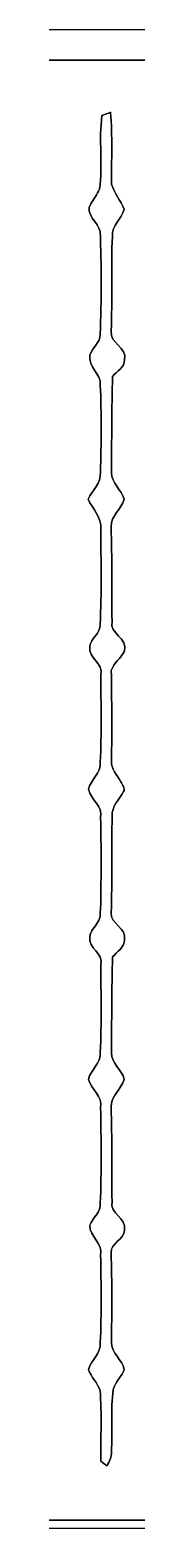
# Model space of a CAD drawing. Header units: centimetres. Extents: x -16.8 to 16.8, y -16.7 to 16.7.
# Drawn here: x -9.97 to -8.22, y -16.67 to 16.67 of the extents above; entities that cross this region are included whole.
import ezdxf

# ---------------------------------------------------------------- set-up
doc = ezdxf.new("R2010")
doc.units = ezdxf.units.CM
doc.header["$MEASUREMENT"] = 0
doc.layers.add('Layer 1', color=7, linetype='Continuous')

msp = doc.modelspace()

# ---------------------------------------------------------------- linework, layer by layer
at = {"layer": 'Layer 1', "color": 7}
for points, knots in [([(-16.77458, 16.66875), (-16.77458, 16.66875), (16.77458, 16.66875), (16.77458, 16.66875), (16.77458, 16.66875), (16.77458, 16.66875), (16.77458, -16.66875), (16.77458, -16.66875), (16.77458, -16.66875), (16.77458, -16.66875), (-16.77458, -16.66875), (-16.77458, -16.66875), (-16.77458, -16.66875), (-16.77458, -16.66875), (-16.77458, 16.66875), (-16.77458, 16.66875), (-16.77458, 16.66875), (-16.77458, 16.66875), (-16.77458, 16.66875), (-16.77458, 16.66875)], [0, 0, 0, 0, 0.16666667, 0.16666667, 0.16666667, 0.16666667, 0.33333333, 0.33333333, 0.33333333, 0.33333333, 0.5, 0.5, 0.5, 0.5, 0.66666667, 0.66666667, 0.66666667, 0.66666667, 1, 1, 1, 1]), ([(-12.5536, 15.97307), (-12.62556, 15.95861), (-12.65696, 15.89334), (-12.64779, 15.82455), (-12.64779, 15.82455), (-12.64497, 5.06166), (-12.64955, -5.70159), (-12.64567, -16.46484), (-12.64567, -16.46484), (-12.071, -16.50718), (-11.49421, -16.48989), (-10.91847, -16.49307), (-10.91847, -16.49307), (-3.08928, -16.48389), (4.73992, -16.50788), (12.56912, -16.48107), (12.56912, -16.48107), (12.58641, -9.31192), (12.57159, -2.14242), (12.57653, 5.02708), (12.57653, 5.02708), (12.56912, 8.68116), (12.59134, 12.33558), (12.56524, 15.9893), (12.56524, 15.9893), (4.49051, 16.01294), (-3.58458, 15.98789), (-11.65931, 16.002), (-11.65931, 16.002), (-11.95705, 15.99812), (-12.25832, 16.01611), (-12.5536, 15.97307)], [0, 0, 0, 0, 0.11111111, 0.11111111, 0.11111111, 0.11111111, 0.22222222, 0.22222222, 0.22222222, 0.22222222, 0.33333333, 0.33333333, 0.33333333, 0.33333333, 0.44444444, 0.44444444, 0.44444444, 0.44444444, 0.55555556, 0.55555556, 0.55555556, 0.55555556, 0.66666667, 0.66666667, 0.66666667, 0.66666667, 0.77777778, 0.77777778, 0.77777778, 0.77777778, 1, 1, 1, 1]), ([(-8.98878, 14.76269), (-8.94151, 14.78068), (-8.84696, 14.81737), (-8.79969, 14.83572), (-8.79969, 14.83572), (-8.74713, 14.30443), (-8.78099, 13.77068), (-8.77323, 13.23869), (-8.77323, 13.23869), (-8.71961, 13.0362), (-8.56968, 12.8718), (-8.49313, 12.67777), (-8.49313, 12.67777), (-8.54146, 12.46117), (-8.77746, 12.32182), (-8.75559, 12.08193), (-8.75559, 12.08193), (-8.78699, 11.37638), (-8.75524, 10.66976), (-8.78134, 9.9635), (-8.78134, 9.9635), (-8.82227, 9.6961), (-8.42328, 9.61072), (-8.48219, 9.32886), (-8.48219, 9.32886), (-8.48289, 9.1627), (-8.65364, 9.06992), (-8.75348, 8.95667), (-8.75348, 8.95667), (-8.77147, 8.24371), (-8.76794, 7.53004), (-8.77817, 6.81708), (-8.77817, 6.81708), (-8.77111, 6.5846), (-8.55804, 6.43678), (-8.4903, 6.22653), (-8.4903, 6.22653), (-8.55874, 6.00886), (-8.78946, 5.85646), (-8.78381, 5.61375), (-8.78381, 5.61375), (-8.75877, 4.91243), (-8.77958, 4.21076), (-8.76159, 3.50908), (-8.76159, 3.50908), (-8.83038, 3.2198), (-8.39823, 3.14078), (-8.48642, 2.84374), (-8.48642, 2.84374), (-8.56474, 2.69028), (-8.7249, 2.58233), (-8.77958, 2.41618), (-8.77958, 2.41618), (-8.77253, 1.74554), (-8.76088, 1.07421), (-8.77746, 0.40323), (-8.77746, 0.40323), (-8.78805, 0.2226), (-8.64588, 0.08643), (-8.56544, -0.0635), (-8.56544, -0.0635), (-8.53264, -0.12947), (-8.46243, -0.20567), (-8.50653, -0.28187), (-8.50653, -0.28187), (-8.59543, -0.46143), (-8.78276, -0.60678), (-8.75736, -0.82903), (-8.75736, -0.82903), (-8.78417, -1.54552), (-8.75665, -2.26307), (-8.78134, -2.97991), (-8.78134, -2.97991), (-8.80145, -3.23356), (-8.42292, -3.31117), (-8.48642, -3.58105), (-8.48642, -3.58105), (-8.48854, -3.75003), (-8.65188, -3.84739), (-8.75171, -3.95923), (-8.75171, -3.95923), (-8.77288, -4.67078), (-8.76759, -5.38304), (-8.77852, -6.09459), (-8.77852, -6.09459), (-8.77499, -6.32919), (-8.54322, -6.46818), (-8.48924, -6.68408), (-8.48924, -6.68408), (-8.55768, -6.9021), (-8.78981, -7.0545), (-8.78381, -7.29791), (-8.78381, -7.29791), (-8.75877, -7.99888), (-8.77958, -8.70091), (-8.76159, -9.40259), (-8.76159, -9.40259), (-8.83073, -9.68304), (-8.42469, -9.7596), (-8.48325, -10.03864), (-8.48325, -10.03864), (-8.48889, -10.2556), (-8.79863, -10.3191), (-8.78487, -10.54276), (-8.78487, -10.54276), (-8.763, -11.2081), (-8.76653, -11.87379), (-8.77676, -12.53949), (-8.77676, -12.53949), (-8.77605, -12.77549), (-8.5404, -12.91943), (-8.48889, -13.13991), (-8.48889, -13.13991), (-8.55028, -13.29831), (-8.68539, -13.41967), (-8.73972, -13.5823), (-8.73972, -13.5823), (-8.7951, -14.04408), (-8.7443, -14.51081), (-8.77852, -14.97436), (-8.77852, -14.97436), (-8.76829, -15.08866), (-8.82121, -15.19096), (-8.87554, -15.28551), (-8.87554, -15.28551), (-8.92175, -15.25023), (-8.96726, -15.21601), (-9.01312, -15.18144), (-9.01312, -15.18144), (-9.01806, -14.65651), (-8.98984, -14.13051), (-9.0297, -13.60699), (-9.0297, -13.60699), (-9.0872, -13.4366), (-9.23008, -13.30889), (-9.28899, -13.13921), (-9.28899, -13.13921), (-9.22726, -12.92719), (-9.00536, -12.78043), (-9.02511, -12.5409), (-9.02511, -12.5409), (-8.99724, -11.89426), (-9.00642, -11.2462), (-9.01735, -10.59956), (-9.01735, -10.59956), (-8.96197, -10.3311), (-9.26112, -10.18469), (-9.26112, -9.93105), (-9.26112, -9.93105), (-9.19374, -9.75889), (-9.00748, -9.63965), (-9.02582, -9.43575), (-9.02582, -9.43575), (-8.99654, -8.73054), (-9.00853, -8.02393), (-9.01735, -7.31873), (-9.01735, -7.31873), (-8.97149, -7.05873), (-9.22161, -6.90809), (-9.29005, -6.68408), (-9.29005, -6.68408), (-9.24066, -6.46606), (-9.00254, -6.32601), (-9.02476, -6.08471), (-9.02476, -6.08471), (-8.99724, -5.43842), (-9.00748, -4.79037), (-9.01629, -4.14373), (-9.01629, -4.14373), (-8.94468, -3.87421), (-9.30416, -3.7719), (-9.25971, -3.50873), (-9.25971, -3.50873), (-9.25089, -3.3842), (-9.14153, -3.29777), (-9.08438, -3.1944), (-9.08438, -3.1944), (-8.99866, -3.08645), (-9.03958, -2.92947), (-9.01559, -2.80599), (-9.01559, -2.80599), (-9.00677, -2.15829), (-9.00395, -1.51024), (-9.01735, -0.86289), (-9.01735, -0.86289), (-8.96479, -0.59937), (-9.23713, -0.45896), (-9.29146, -0.22966), (-9.29146, -0.22966), (-9.24137, -0.01129), (-9.00254, 0.12912), (-9.02476, 0.37112), (-9.02476, 0.37112), (-8.99724, 1.01741), (-9.00748, 1.66546), (-9.01629, 2.31211), (-9.01629, 2.31211), (-8.94503, 2.58163), (-9.30416, 2.68393), (-9.25971, 2.94711), (-9.25971, 2.94711), (-9.2396, 3.13584), (-9.01735, 3.23956), (-9.02794, 3.44205), (-9.02794, 3.44205), (-8.99372, 4.14655), (-9.01065, 4.85281), (-9.01594, 5.55766), (-9.01594, 5.55766), (-8.98454, 5.81942), (-9.19798, 6.01169), (-9.29958, 6.23006), (-9.29958, 6.23006), (-9.19974, 6.42232), (-9.00536, 6.58883), (-9.02335, 6.8266), (-9.02335, 6.8266), (-9.00148, 7.47254), (-8.9976, 8.12024), (-9.02547, 8.76582), (-9.02547, 8.76582), (-9.00712, 9.02159), (-9.30487, 9.16869), (-9.25724, 9.43434), (-9.25724, 9.43434), (-9.20785, 9.60332), (-9.02229, 9.70703), (-9.02794, 9.89789), (-9.02794, 9.89789), (-8.99936, 10.65847), (-8.99689, 11.42224), (-9.02935, 12.18247), (-9.02935, 12.18247), (-9.06745, 12.3825), (-9.38636, 12.58006), (-9.23713, 12.79842), (-9.23713, 12.79842), (-9.17716, 12.9099), (-9.09214, 13.00903), (-9.04522, 13.12757), (-9.04522, 13.12757), (-8.96126, 13.66837), (-9.06463, 14.22365), (-8.98878, 14.76269)], [0, 0, 0, 0, 0.01612903, 0.01612903, 0.01612903, 0.01612903, 0.03225806, 0.03225806, 0.03225806, 0.03225806, 0.0483871, 0.0483871, 0.0483871, 0.0483871, 0.06451613, 0.06451613, 0.06451613, 0.06451613, 0.08064516, 0.08064516, 0.08064516, 0.08064516, 0.09677419, 0.09677419, 0.09677419, 0.09677419, 0.11290323, 0.11290323, 0.11290323, 0.11290323, 0.12903226, 0.12903226, 0.12903226, 0.12903226, 0.14516129, 0.14516129, 0.14516129, 0.14516129, 0.16129032, 0.16129032, 0.16129032, 0.16129032, 0.17741935, 0.17741935, 0.17741935, 0.17741935, 0.19354839, 0.19354839, 0.19354839, 0.19354839, 0.20967742, 0.20967742, 0.20967742, 0.20967742, 0.22580645, 0.22580645, 0.22580645, 0.22580645, 0.24193548, 0.24193548, 0.24193548, 0.24193548, 0.25806452, 0.25806452, 0.25806452, 0.25806452, 0.27419355, 0.27419355, 0.27419355, 0.27419355, 0.29032258, 0.29032258, 0.29032258, 0.29032258, 0.30645161, 0.30645161, 0.30645161, 0.30645161, 0.32258065, 0.32258065, 0.32258065, 0.32258065, 0.33870968, 0.33870968, 0.33870968, 0.33870968, 0.35483871, 0.35483871, 0.35483871, 0.35483871, 0.37096774, 0.37096774, 0.37096774, 0.37096774, 0.38709677, 0.38709677, 0.38709677, 0.38709677, 0.40322581, 0.40322581, 0.40322581, 0.40322581, 0.41935484, 0.41935484, 0.41935484, 0.41935484, 0.43548387, 0.43548387, 0.43548387, 0.43548387, 0.4516129, 0.4516129, 0.4516129, 0.4516129, 0.46774194, 0.46774194, 0.46774194, 0.46774194, 0.48387097, 0.48387097, 0.48387097, 0.48387097, 0.5, 0.5, 0.5, 0.5, 0.51612903, 0.51612903, 0.51612903, 0.51612903, 0.53225806, 0.53225806, 0.53225806, 0.53225806, 0.5483871, 0.5483871, 0.5483871, 0.5483871, 0.56451613, 0.56451613, 0.56451613, 0.56451613, 0.58064516, 0.58064516, 0.58064516, 0.58064516, 0.59677419, 0.59677419, 0.59677419, 0.59677419, 0.61290323, 0.61290323, 0.61290323, 0.61290323, 0.62903226, 0.62903226, 0.62903226, 0.62903226, 0.64516129, 0.64516129, 0.64516129, 0.64516129, 0.66129032, 0.66129032, 0.66129032, 0.66129032, 0.67741935, 0.67741935, 0.67741935, 0.67741935, 0.69354839, 0.69354839, 0.69354839, 0.69354839, 0.70967742, 0.70967742, 0.70967742, 0.70967742, 0.72580645, 0.72580645, 0.72580645, 0.72580645, 0.74193548, 0.74193548, 0.74193548, 0.74193548, 0.75806452, 0.75806452, 0.75806452, 0.75806452, 0.77419355, 0.77419355, 0.77419355, 0.77419355, 0.79032258, 0.79032258, 0.79032258, 0.79032258, 0.80645161, 0.80645161, 0.80645161, 0.80645161, 0.82258065, 0.82258065, 0.82258065, 0.82258065, 0.83870968, 0.83870968, 0.83870968, 0.83870968, 0.85483871, 0.85483871, 0.85483871, 0.85483871, 0.87096774, 0.87096774, 0.87096774, 0.87096774, 0.88709677, 0.88709677, 0.88709677, 0.88709677, 0.90322581, 0.90322581, 0.90322581, 0.90322581, 0.91935484, 0.91935484, 0.91935484, 0.91935484, 0.93548387, 0.93548387, 0.93548387, 0.93548387, 0.9516129, 0.9516129, 0.9516129, 0.9516129, 0.96774194, 0.96774194, 0.96774194, 0.96774194, 1, 1, 1, 1])]:
    msp.add_open_spline(points, degree=3, knots=knots, dxfattribs=at)
at = {"layer": 'Layer 1', "color": 252}
for points, knots in [([(-12.5536, 15.97307), (-12.25832, 16.01611), (-11.95705, 15.99812), (-11.65931, 16.002), (-11.65931, 16.002), (-3.58458, 15.98789), (4.49051, 16.01294), (12.56524, 15.9893), (12.56524, 15.9893), (12.59134, 12.33558), (12.56912, 8.68116), (12.57653, 5.02708), (12.57653, 5.02708), (12.57159, -2.14242), (12.58641, -9.31192), (12.56912, -16.48107), (12.56912, -16.48107), (4.73992, -16.50788), (-3.08928, -16.48389), (-10.91847, -16.49307), (-10.91847, -16.49307), (-11.49421, -16.48989), (-12.071, -16.50718), (-12.64567, -16.46484), (-12.64567, -16.46484), (-12.64955, -5.70159), (-12.64497, 5.06166), (-12.64779, 15.82455), (-12.64779, 15.82455), (-12.65696, 15.89334), (-12.62556, 15.95861), (-12.5536, 15.97307), (-12.5536, 15.97307), (-12.5536, 15.97307), (-12.5536, 15.97307), (-12.5536, 15.97307)], [0, 0, 0, 0, 0.1, 0.1, 0.1, 0.1, 0.2, 0.2, 0.2, 0.2, 0.3, 0.3, 0.3, 0.3, 0.4, 0.4, 0.4, 0.4, 0.5, 0.5, 0.5, 0.5, 0.6, 0.6, 0.6, 0.6, 0.7, 0.7, 0.7, 0.7, 0.8, 0.8, 0.8, 0.8, 1, 1, 1, 1]), ([(-8.98878, 14.76269), (-9.06463, 14.22365), (-8.96126, 13.66837), (-9.04522, 13.12757), (-9.04522, 13.12757), (-9.09214, 13.00903), (-9.17716, 12.9099), (-9.23713, 12.79842), (-9.23713, 12.79842), (-9.38636, 12.58006), (-9.06745, 12.3825), (-9.02935, 12.18247), (-9.02935, 12.18247), (-8.99689, 11.42224), (-8.99936, 10.65847), (-9.02794, 9.89789), (-9.02794, 9.89789), (-9.02229, 9.70703), (-9.20785, 9.60332), (-9.25724, 9.43434), (-9.25724, 9.43434), (-9.30487, 9.16869), (-9.00712, 9.02159), (-9.02547, 8.76582), (-9.02547, 8.76582), (-8.9976, 8.12024), (-9.00148, 7.47254), (-9.02335, 6.8266), (-9.02335, 6.8266), (-9.00536, 6.58883), (-9.19974, 6.42232), (-9.29958, 6.23006), (-9.29958, 6.23006), (-9.19798, 6.01169), (-8.98454, 5.81942), (-9.01594, 5.55766), (-9.01594, 5.55766), (-9.01065, 4.85281), (-8.99372, 4.14655), (-9.02794, 3.44205), (-9.02794, 3.44205), (-9.01735, 3.23956), (-9.2396, 3.13584), (-9.25971, 2.94711), (-9.25971, 2.94711), (-9.30416, 2.68393), (-8.94503, 2.58163), (-9.01629, 2.31211), (-9.01629, 2.31211), (-9.00748, 1.66546), (-8.99724, 1.01741), (-9.02476, 0.37112), (-9.02476, 0.37112), (-9.00254, 0.12912), (-9.24137, -0.01129), (-9.29146, -0.22966), (-9.29146, -0.22966), (-9.23713, -0.45896), (-8.96479, -0.59937), (-9.01735, -0.86289), (-9.01735, -0.86289), (-9.00395, -1.51024), (-9.00677, -2.15829), (-9.01559, -2.80599), (-9.01559, -2.80599), (-9.03958, -2.92947), (-8.99866, -3.08645), (-9.08438, -3.1944), (-9.08438, -3.1944), (-9.14153, -3.29777), (-9.25089, -3.3842), (-9.25971, -3.50873), (-9.25971, -3.50873), (-9.30416, -3.7719), (-8.94468, -3.87421), (-9.01629, -4.14373), (-9.01629, -4.14373), (-9.00748, -4.79037), (-8.99724, -5.43842), (-9.02476, -6.08471), (-9.02476, -6.08471), (-9.00254, -6.32601), (-9.24066, -6.46606), (-9.29005, -6.68408), (-9.29005, -6.68408), (-9.22161, -6.90809), (-8.97149, -7.05873), (-9.01735, -7.31873), (-9.01735, -7.31873), (-9.00853, -8.02393), (-8.99654, -8.73054), (-9.02582, -9.43575), (-9.02582, -9.43575), (-9.00748, -9.63965), (-9.19374, -9.75889), (-9.26112, -9.93105), (-9.26112, -9.93105), (-9.26112, -10.18469), (-8.96197, -10.3311), (-9.01735, -10.59956), (-9.01735, -10.59956), (-9.00642, -11.2462), (-8.99724, -11.89426), (-9.02511, -12.5409), (-9.02511, -12.5409), (-9.00536, -12.78043), (-9.22726, -12.92719), (-9.28899, -13.13921), (-9.28899, -13.13921), (-9.23008, -13.30889), (-9.0872, -13.4366), (-9.0297, -13.60699), (-9.0297, -13.60699), (-8.98984, -14.13051), (-9.01806, -14.65651), (-9.01312, -15.18144), (-9.01312, -15.18144), (-8.96726, -15.21601), (-8.92175, -15.25023), (-8.87554, -15.28551), (-8.87554, -15.28551), (-8.82121, -15.19096), (-8.76829, -15.08866), (-8.77852, -14.97436), (-8.77852, -14.97436), (-8.7443, -14.51081), (-8.7951, -14.04408), (-8.73972, -13.5823), (-8.73972, -13.5823), (-8.68539, -13.41967), (-8.55028, -13.29831), (-8.48889, -13.13991), (-8.48889, -13.13991), (-8.5404, -12.91943), (-8.77605, -12.77549), (-8.77676, -12.53949), (-8.77676, -12.53949), (-8.76653, -11.87379), (-8.763, -11.2081), (-8.78487, -10.54276), (-8.78487, -10.54276), (-8.79863, -10.3191), (-8.48889, -10.2556), (-8.48325, -10.03864), (-8.48325, -10.03864), (-8.42469, -9.7596), (-8.83073, -9.68304), (-8.76159, -9.40259), (-8.76159, -9.40259), (-8.77958, -8.70091), (-8.75877, -7.99888), (-8.78381, -7.29791), (-8.78381, -7.29791), (-8.78981, -7.0545), (-8.55768, -6.9021), (-8.48924, -6.68408), (-8.48924, -6.68408), (-8.54322, -6.46818), (-8.77499, -6.32919), (-8.77852, -6.09459), (-8.77852, -6.09459), (-8.76759, -5.38304), (-8.77288, -4.67078), (-8.75171, -3.95923), (-8.75171, -3.95923), (-8.65188, -3.84739), (-8.48854, -3.75003), (-8.48642, -3.58105), (-8.48642, -3.58105), (-8.42292, -3.31117), (-8.80145, -3.23356), (-8.78134, -2.97991), (-8.78134, -2.97991), (-8.75665, -2.26307), (-8.78417, -1.54552), (-8.75736, -0.82903), (-8.75736, -0.82903), (-8.78276, -0.60678), (-8.59543, -0.46143), (-8.50653, -0.28187), (-8.50653, -0.28187), (-8.46243, -0.20567), (-8.53264, -0.12947), (-8.56544, -0.0635), (-8.56544, -0.0635), (-8.64588, 0.08643), (-8.78805, 0.2226), (-8.77746, 0.40323), (-8.77746, 0.40323), (-8.76088, 1.07421), (-8.77253, 1.74554), (-8.77958, 2.41618), (-8.77958, 2.41618), (-8.7249, 2.58233), (-8.56474, 2.69028), (-8.48642, 2.84374), (-8.48642, 2.84374), (-8.39823, 3.14078), (-8.83038, 3.2198), (-8.76159, 3.50908), (-8.76159, 3.50908), (-8.77958, 4.21076), (-8.75877, 4.91243), (-8.78381, 5.61375), (-8.78381, 5.61375), (-8.78946, 5.85646), (-8.55874, 6.00886), (-8.4903, 6.22653), (-8.4903, 6.22653), (-8.55804, 6.43678), (-8.77111, 6.5846), (-8.77817, 6.81708), (-8.77817, 6.81708), (-8.76794, 7.53004), (-8.77147, 8.24371), (-8.75348, 8.95667), (-8.75348, 8.95667), (-8.65364, 9.06992), (-8.48289, 9.1627), (-8.48219, 9.32886), (-8.48219, 9.32886), (-8.42328, 9.61072), (-8.82227, 9.6961), (-8.78134, 9.9635), (-8.78134, 9.9635), (-8.75524, 10.66976), (-8.78699, 11.37638), (-8.75559, 12.08193), (-8.75559, 12.08193), (-8.77746, 12.32182), (-8.54146, 12.46117), (-8.49313, 12.67777), (-8.49313, 12.67777), (-8.56968, 12.8718), (-8.71961, 13.0362), (-8.77323, 13.23869), (-8.77323, 13.23869), (-8.78099, 13.77068), (-8.74713, 14.30443), (-8.79969, 14.83572), (-8.79969, 14.83572), (-8.84696, 14.81737), (-8.94151, 14.78068), (-8.98878, 14.76269), (-8.98878, 14.76269), (-8.98878, 14.76269), (-8.98878, 14.76269), (-8.98878, 14.76269)], [0, 0, 0, 0, 0.01587302, 0.01587302, 0.01587302, 0.01587302, 0.03174603, 0.03174603, 0.03174603, 0.03174603, 0.04761905, 0.04761905, 0.04761905, 0.04761905, 0.06349206, 0.06349206, 0.06349206, 0.06349206, 0.07936508, 0.07936508, 0.07936508, 0.07936508, 0.0952381, 0.0952381, 0.0952381, 0.0952381, 0.11111111, 0.11111111, 0.11111111, 0.11111111, 0.12698413, 0.12698413, 0.12698413, 0.12698413, 0.14285714, 0.14285714, 0.14285714, 0.14285714, 0.15873016, 0.15873016, 0.15873016, 0.15873016, 0.17460317, 0.17460317, 0.17460317, 0.17460317, 0.19047619, 0.19047619, 0.19047619, 0.19047619, 0.20634921, 0.20634921, 0.20634921, 0.20634921, 0.22222222, 0.22222222, 0.22222222, 0.22222222, 0.23809524, 0.23809524, 0.23809524, 0.23809524, 0.25396825, 0.25396825, 0.25396825, 0.25396825, 0.26984127, 0.26984127, 0.26984127, 0.26984127, 0.28571429, 0.28571429, 0.28571429, 0.28571429, 0.3015873, 0.3015873, 0.3015873, 0.3015873, 0.31746032, 0.31746032, 0.31746032, 0.31746032, 0.33333333, 0.33333333, 0.33333333, 0.33333333, 0.34920635, 0.34920635, 0.34920635, 0.34920635, 0.36507937, 0.36507937, 0.36507937, 0.36507937, 0.38095238, 0.38095238, 0.38095238, 0.38095238, 0.3968254, 0.3968254, 0.3968254, 0.3968254, 0.41269841, 0.41269841, 0.41269841, 0.41269841, 0.42857143, 0.42857143, 0.42857143, 0.42857143, 0.44444444, 0.44444444, 0.44444444, 0.44444444, 0.46031746, 0.46031746, 0.46031746, 0.46031746, 0.47619048, 0.47619048, 0.47619048, 0.47619048, 0.49206349, 0.49206349, 0.49206349, 0.49206349, 0.50793651, 0.50793651, 0.50793651, 0.50793651, 0.52380952, 0.52380952, 0.52380952, 0.52380952, 0.53968254, 0.53968254, 0.53968254, 0.53968254, 0.55555556, 0.55555556, 0.55555556, 0.55555556, 0.57142857, 0.57142857, 0.57142857, 0.57142857, 0.58730159, 0.58730159, 0.58730159, 0.58730159, 0.6031746, 0.6031746, 0.6031746, 0.6031746, 0.61904762, 0.61904762, 0.61904762, 0.61904762, 0.63492063, 0.63492063, 0.63492063, 0.63492063, 0.65079365, 0.65079365, 0.65079365, 0.65079365, 0.66666667, 0.66666667, 0.66666667, 0.66666667, 0.68253968, 0.68253968, 0.68253968, 0.68253968, 0.6984127, 0.6984127, 0.6984127, 0.6984127, 0.71428571, 0.71428571, 0.71428571, 0.71428571, 0.73015873, 0.73015873, 0.73015873, 0.73015873, 0.74603175, 0.74603175, 0.74603175, 0.74603175, 0.76190476, 0.76190476, 0.76190476, 0.76190476, 0.77777778, 0.77777778, 0.77777778, 0.77777778, 0.79365079, 0.79365079, 0.79365079, 0.79365079, 0.80952381, 0.80952381, 0.80952381, 0.80952381, 0.82539683, 0.82539683, 0.82539683, 0.82539683, 0.84126984, 0.84126984, 0.84126984, 0.84126984, 0.85714286, 0.85714286, 0.85714286, 0.85714286, 0.87301587, 0.87301587, 0.87301587, 0.87301587, 0.88888889, 0.88888889, 0.88888889, 0.88888889, 0.9047619, 0.9047619, 0.9047619, 0.9047619, 0.92063492, 0.92063492, 0.92063492, 0.92063492, 0.93650794, 0.93650794, 0.93650794, 0.93650794, 0.95238095, 0.95238095, 0.95238095, 0.95238095, 0.96825397, 0.96825397, 0.96825397, 0.96825397, 1, 1, 1, 1])]:
    msp.add_open_spline(points, degree=3, knots=knots, dxfattribs=at)

doc.saveas('drawing.dxf')
